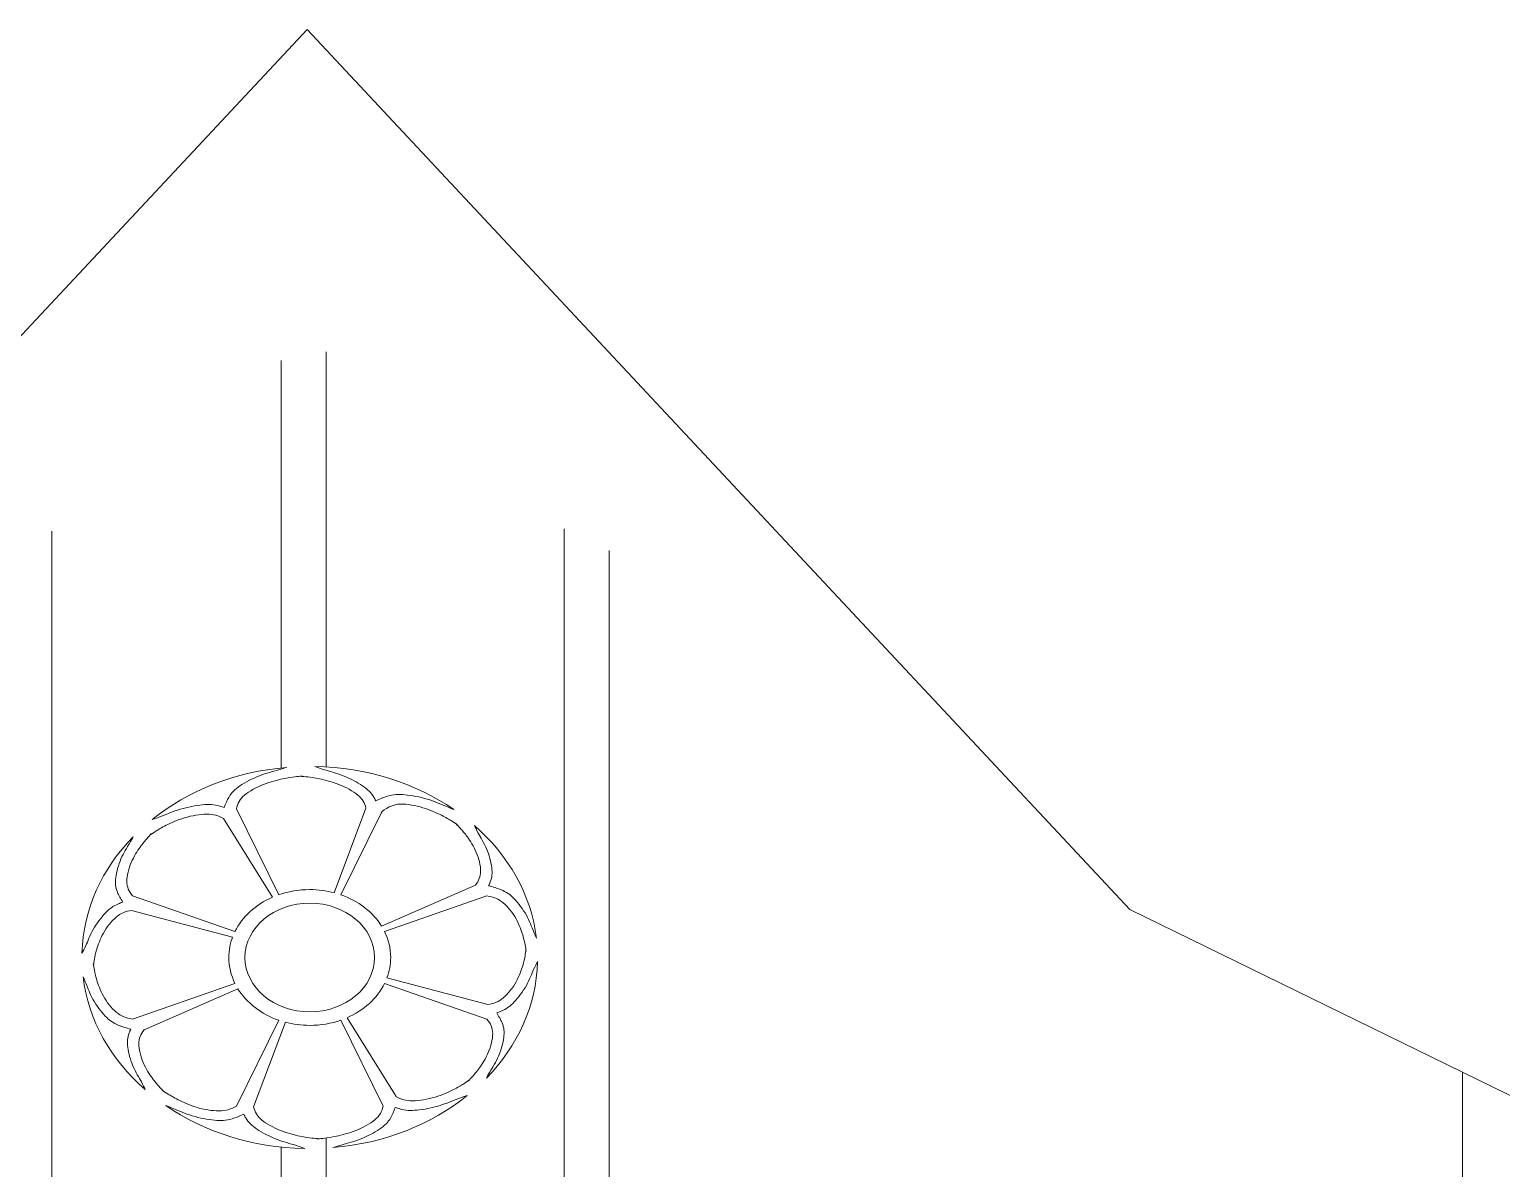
# Model space of a CAD drawing. Header units: centimetres. Extents: x -61 to 61, y -26 to 26.
# Drawn here: x -40.51 to -33.19, y 15.05 to 20.72 of the extents above; entities that cross this region are included whole.
import ezdxf

# ---------------------------------------------------------------- set-up
doc = ezdxf.new("R2010")
doc.units = ezdxf.units.CM
doc.header["$MEASUREMENT"] = 0
doc.layers.add('layer 1', color=7, linetype='Continuous')

msp = doc.modelspace()

# ---------------------------------------------------------------- linework, layer by layer
at = {"layer": 'layer 1', "color": 242, "lineweight": 9}
for points in [[(-39.12569, 20.71546), (-39.12569, 20.71546), (-43.21662, 16.33787), (-43.21662, 16.33787), (-43.21662, 16.33787), (-43.21662, 16.33787), (-45.02586, 15.45355), (-45.02586, 15.45355)], [(-39.1257, 20.71546), (-39.1257, 20.71546), (-35.03478, 16.33787), (-35.03478, 16.33787), (-35.03478, 16.33787), (-35.03478, 16.33787), (-31.72741, 14.7213), (-31.72741, 14.7213)]]:
    msp.add_open_spline(points, degree=3, knots=[0, 0, 0, 0, 0.3333333, 0.3333333, 0.3333333, 0.3333333, 1, 1, 1, 1], dxfattribs=at)
at = {"layer": 'layer 1', "color": 177, "lineweight": 9}
for points in [[(-39.03144, 17.66972), (-39.03144, 17.66972), (-39.03144, 19.11256), (-39.03144, 19.11256)], [(-39.25521, 17.69521), (-39.25521, 17.69521), (-39.25521, 19.06856), (-39.25521, 19.06856)], [(-37.84752, 18.23185), (-37.84752, 18.23185), (-37.84752, 13.7503), (-37.84752, 13.7503)], [(-40.39544, 18.21959), (-40.39544, 18.21959), (-40.39544, 13.7503), (-40.39544, 13.7503)], [(-37.62375, 18.12348), (-37.62375, 18.12348), (-37.62375, 13.7503), (-37.62375, 13.7503)], [(-39.25521, 17.69521), (-39.25521, 17.69521), (-39.25521, 17.04296), (-39.25521, 17.04296)], [(-39.03144, 17.66972), (-39.03144, 17.66972), (-39.03144, 17.04787), (-39.03144, 17.04787)], [(-33.3811, 15.52958), (-33.3811, 15.52958), (-33.3811, 3.91196), (-33.3811, 3.91196)], [(-39.25521, 15.15677), (-39.25521, 15.15677), (-39.25521, 13.7503), (-39.25521, 13.7503)], [(-39.03144, 15.20257), (-39.03144, 15.20257), (-39.03144, 13.7503), (-39.03144, 13.7503)]]:
    msp.add_open_spline(points, degree=3, dxfattribs=at)
at = {"layer": 'layer 1', "color": 250, "lineweight": 9}
for points in [[(-39.22808, 17.04552), (-39.48649, 17.02374), (-39.7193, 16.92912), (-39.89687, 16.7865)], [(-38.39754, 16.83662), (-38.58672, 16.96613), (-38.82673, 17.04538), (-39.08861, 17.0501)], [(-39.4782, 16.8386), (-39.4782, 16.8386), (-39.26747, 16.41185), (-39.26747, 16.41185)], [(-38.83412, 16.84295), (-38.83412, 16.84295), (-38.99238, 16.42193), (-38.99238, 16.42193)], [(-39.29929, 16.39938), (-39.29929, 16.39938), (-39.54234, 16.79102), (-39.54234, 16.79102)], [(-38.75908, 16.81749), (-38.75908, 16.81749), (-38.95939, 16.41185), (-38.95939, 16.41185)], [(-39.99166, 16.70044), (-40.14609, 16.54173), (-40.24059, 16.34036), (-40.24621, 16.12065)], [(-37.9861, 16.19599), (-38.01206, 16.41279), (-38.12487, 16.60811), (-38.29491, 16.75709)], [(-39.99405, 16.40588), (-39.99405, 16.40588), (-39.48531, 16.22911), (-39.48531, 16.22911)], [(-39.29929, 16.39938), (-39.38274, 16.36287), (-39.44903, 16.30252), (-39.48531, 16.22911)], [(-38.75641, 16.25581), (-38.79994, 16.32581), (-38.87187, 16.38141), (-38.95939, 16.41185)], [(-38.75641, 16.25581), (-38.75641, 16.25581), (-38.28954, 16.45969), (-38.28954, 16.45969)], [(-38.23281, 16.40588), (-38.23281, 16.40588), (-38.74155, 16.22911), (-38.74155, 16.22911)], [(-39.49733, 16.20143), (-39.49733, 16.20143), (-39.99929, 16.33418), (-39.99929, 16.33418)], [(-38.23526, 15.49922), (-38.08078, 15.65796), (-37.98624, 15.85938), (-37.98064, 16.07914)], [(-40.24076, 16.00382), (-40.21483, 15.78697), (-40.10198, 15.59161), (-39.9319, 15.44261)], [(-39.99404, 15.79391), (-39.99404, 15.79391), (-39.48531, 15.97068), (-39.48531, 15.97068)], [(-38.92756, 15.80041), (-38.84411, 15.83692), (-38.77783, 15.89727), (-38.74154, 15.97068)], [(-38.23281, 15.79392), (-38.23281, 15.79392), (-38.74154, 15.97068), (-38.74154, 15.97068)], [(-38.72953, 15.99836), (-38.72953, 15.99836), (-38.22756, 15.86561), (-38.22756, 15.86561)], [(-39.47045, 15.94398), (-39.47045, 15.94398), (-39.93732, 15.74011), (-39.93732, 15.74011)], [(-39.47045, 15.94398), (-39.42691, 15.87398), (-39.35497, 15.81838), (-39.26746, 15.78794)], [(-39.47818, 15.36119), (-39.47818, 15.36119), (-39.26746, 15.78794), (-39.26746, 15.78794)], [(-39.23446, 15.77786), (-39.23446, 15.77786), (-39.39272, 15.35678), (-39.39272, 15.35678)], [(-38.74866, 15.36119), (-38.74866, 15.36119), (-38.95939, 15.78794), (-38.95939, 15.78794)], [(-38.92756, 15.80041), (-38.92756, 15.80041), (-38.68452, 15.40877), (-38.68452, 15.40877)], [(-38.99899, 15.15419), (-38.74044, 15.17594), (-38.50751, 15.27062), (-38.32987, 15.41332)], [(-39.82951, 15.36324), (-39.64025, 15.23363), (-39.40011, 15.15431), (-39.13808, 15.14962)]]:
    msp.add_open_spline(points, degree=3, dxfattribs=at)
for points, knots in [([(-39.53854, 16.84605), (-39.53166, 16.86461), (-39.5244, 16.88196), (-39.51627, 16.89629), (-39.51627, 16.89629), (-39.5026, 16.92036), (-39.48643, 16.93591), (-39.46058, 16.9532), (-39.46058, 16.9532), (-39.43474, 16.97048), (-39.39922, 16.9895), (-39.36412, 17.00336), (-39.36412, 17.00336), (-39.32902, 17.01723), (-39.29432, 17.02593), (-39.26913, 17.03291), (-39.26913, 17.03291), (-39.25188, 17.03769), (-39.23909, 17.04166), (-39.22808, 17.04552)], [0, 0, 0, 0, 0.1666667, 0.1666667, 0.1666667, 0.1666667, 0.3333333, 0.3333333, 0.3333333, 0.3333333, 0.5, 0.5, 0.5, 0.5, 0.6666667, 0.6666667, 0.6666667, 0.6666667, 1, 1, 1, 1]), ([(-39.4782, 16.8386), (-39.47282, 16.86603), (-39.46083, 16.88729), (-39.43729, 16.90733), (-39.43729, 16.90733), (-39.41355, 16.92756), (-39.37803, 16.94658), (-39.34293, 16.96044), (-39.34293, 16.96044), (-39.30783, 16.9743), (-39.27313, 16.98301), (-39.2469, 16.98851), (-39.2469, 16.98851), (-39.22068, 16.99401), (-39.20291, 16.9963), (-39.1884, 16.99812), (-39.1884, 16.99812), (-39.17389, 16.99995), (-39.16263, 17.00131), (-39.15137, 17.00268)], [0, 0, 0, 0, 0.1666667, 0.1666667, 0.1666667, 0.1666667, 0.3333333, 0.3333333, 0.3333333, 0.3333333, 0.5, 0.5, 0.5, 0.5, 0.6666667, 0.6666667, 0.6666667, 0.6666667, 1, 1, 1, 1]), ([(-38.83412, 16.84295), (-38.83989, 16.86831), (-38.85182, 16.88836), (-38.87411, 16.90733), (-38.87411, 16.90733), (-38.89785, 16.92756), (-38.93337, 16.94658), (-38.96847, 16.96044), (-38.96847, 16.96044), (-39.00357, 16.9743), (-39.03827, 16.98301), (-39.0645, 16.98851), (-39.0645, 16.98851), (-39.09072, 16.99401), (-39.10848, 16.9963), (-39.12318, 16.99793), (-39.12318, 16.99793), (-39.13788, 16.99955), (-39.14952, 17.00052), (-39.16116, 17.00149)], [0, 0, 0, 0, 0.1666667, 0.1666667, 0.1666667, 0.1666667, 0.3333333, 0.3333333, 0.3333333, 0.3333333, 0.5, 0.5, 0.5, 0.5, 0.6666667, 0.6666667, 0.6666667, 0.6666667, 1, 1, 1, 1]), ([(-38.78506, 16.87966), (-38.78828, 16.88615), (-38.79162, 16.89232), (-38.79512, 16.89803), (-38.79512, 16.89803), (-38.80879, 16.92036), (-38.82497, 16.93591), (-38.85082, 16.9532), (-38.85082, 16.9532), (-38.87666, 16.97048), (-38.91218, 16.9895), (-38.94728, 17.00336), (-38.94728, 17.00336), (-38.98238, 17.01723), (-39.01708, 17.02593), (-39.04253, 17.03382), (-39.04253, 17.03382), (-39.06151, 17.0397), (-39.07536, 17.04512), (-39.08861, 17.0501)], [0, 0, 0, 0, 0.1666667, 0.1666667, 0.1666667, 0.1666667, 0.3333333, 0.3333333, 0.3333333, 0.3333333, 0.5, 0.5, 0.5, 0.5, 0.6666667, 0.6666667, 0.6666667, 0.6666667, 1, 1, 1, 1]), ([(-38.78506, 16.87966), (-38.76454, 16.8887), (-38.74479, 16.89667), (-38.72696, 16.90198), (-38.72696, 16.90198), (-38.69701, 16.91089), (-38.67247, 16.9123), (-38.63961, 16.90919), (-38.63961, 16.90919), (-38.60677, 16.90608), (-38.56563, 16.89846), (-38.52912, 16.88744), (-38.52912, 16.88744), (-38.49262, 16.87643), (-38.46075, 16.862), (-38.43704, 16.852), (-38.43704, 16.852), (-38.4209, 16.84517), (-38.40854, 16.84041), (-38.39754, 16.83662)], [0, 0, 0, 0, 0.1666667, 0.1666667, 0.1666667, 0.1666667, 0.3333333, 0.3333333, 0.3333333, 0.3333333, 0.5, 0.5, 0.5, 0.5, 0.6666667, 0.6666667, 0.6666667, 0.6666667, 1, 1, 1, 1]), ([(-39.53854, 16.84605), (-39.54628, 16.84872), (-39.55384, 16.85111), (-39.56113, 16.85307), (-39.56113, 16.85307), (-39.58963, 16.86074), (-39.61417, 16.86215), (-39.64702, 16.85904), (-39.64702, 16.85904), (-39.67986, 16.85593), (-39.72101, 16.84831), (-39.75752, 16.83729), (-39.75752, 16.83729), (-39.79402, 16.82628), (-39.82589, 16.81185), (-39.85054, 16.80233), (-39.85054, 16.80233), (-39.86893, 16.79523), (-39.8833, 16.79085), (-39.89687, 16.78651)], [0, 0, 0, 0, 0.1666667, 0.1666667, 0.1666667, 0.1666667, 0.3333333, 0.3333333, 0.3333333, 0.3333333, 0.5, 0.5, 0.5, 0.5, 0.6666667, 0.6666667, 0.6666667, 0.6666667, 1, 1, 1, 1]), ([(-38.75908, 16.81749), (-38.74691, 16.83988), (-38.69535, 16.86274), (-38.66181, 16.86294), (-38.66181, 16.86294), (-38.62798, 16.86316), (-38.58683, 16.85554), (-38.55031, 16.84452), (-38.55031, 16.84452), (-38.51381, 16.8335), (-38.48194, 16.81908), (-38.45876, 16.80741), (-38.45876, 16.80741), (-38.43558, 16.79575), (-38.42109, 16.78682), (-38.40929, 16.77951), (-38.40929, 16.77951), (-38.39749, 16.7722), (-38.38837, 16.76648), (-38.37926, 16.76076)], [0, 0, 0, 0, 0.1666667, 0.1666667, 0.1666667, 0.1666667, 0.3333333, 0.3333333, 0.3333333, 0.3333333, 0.5, 0.5, 0.5, 0.5, 0.6666667, 0.6666667, 0.6666667, 0.6666667, 1, 1, 1, 1]), ([(-39.54228, 16.79099), (-39.56773, 16.8055), (-39.59308, 16.8126), (-39.62483, 16.8128), (-39.62483, 16.8128), (-39.65866, 16.81301), (-39.69981, 16.80539), (-39.73632, 16.79437), (-39.73632, 16.79437), (-39.77283, 16.78336), (-39.8047, 16.76893), (-39.82788, 16.75727), (-39.82788, 16.75727), (-39.85106, 16.7456), (-39.86555, 16.73668), (-39.87732, 16.72911), (-39.87732, 16.72911), (-39.88908, 16.72154), (-39.89813, 16.71533), (-39.90717, 16.70911)], [0, 0, 0, 0, 0.1666667, 0.1666667, 0.1666667, 0.1666667, 0.3333333, 0.3333333, 0.3333333, 0.3333333, 0.5, 0.5, 0.5, 0.5, 0.6666667, 0.6666667, 0.6666667, 0.6666667, 1, 1, 1, 1]), ([(-38.28957, 16.45964), (-38.27228, 16.48099), (-38.26381, 16.50225), (-38.26358, 16.52888), (-38.26358, 16.52888), (-38.26332, 16.55727), (-38.2724, 16.59179), (-38.28554, 16.62241), (-38.28554, 16.62241), (-38.29867, 16.65303), (-38.31587, 16.67977), (-38.32977, 16.69922), (-38.32977, 16.69922), (-38.34368, 16.71866), (-38.35432, 16.73081), (-38.36334, 16.74069), (-38.36334, 16.74069), (-38.37236, 16.75056), (-38.37977, 16.75814), (-38.38718, 16.76573)], [0, 0, 0, 0, 0.1666667, 0.1666667, 0.1666667, 0.1666667, 0.3333333, 0.3333333, 0.3333333, 0.3333333, 0.5, 0.5, 0.5, 0.5, 0.6666667, 0.6666667, 0.6666667, 0.6666667, 1, 1, 1, 1]), ([(-40.04299, 16.37535), (-40.05377, 16.39256), (-40.06326, 16.40913), (-40.06959, 16.42408), (-40.06959, 16.42408), (-40.08021, 16.44921), (-40.08189, 16.46979), (-40.07818, 16.49735), (-40.07818, 16.49735), (-40.07448, 16.52491), (-40.0654, 16.55942), (-40.05226, 16.59004), (-40.05226, 16.59004), (-40.03913, 16.62067), (-40.02193, 16.6474), (-40.01001, 16.66728), (-40.01001, 16.66728), (-40.00187, 16.68084), (-39.99618, 16.69121), (-39.99166, 16.70044)], [0, 0, 0, 0, 0.1666667, 0.1666667, 0.1666667, 0.1666667, 0.3333333, 0.3333333, 0.3333333, 0.3333333, 0.5, 0.5, 0.5, 0.5, 0.6666667, 0.6666667, 0.6666667, 0.6666667, 1, 1, 1, 1]), ([(-39.99405, 16.40587), (-40.01337, 16.42846), (-40.02281, 16.4506), (-40.02306, 16.47874), (-40.02306, 16.47874), (-40.02332, 16.50712), (-40.01423, 16.54164), (-40.0011, 16.57226), (-40.0011, 16.57226), (-39.98797, 16.60289), (-39.97077, 16.62962), (-39.95686, 16.64907), (-39.95686, 16.64907), (-39.94295, 16.66851), (-39.93232, 16.68067), (-39.9236, 16.69057), (-39.9236, 16.69057), (-39.91488, 16.70046), (-39.90807, 16.70811), (-39.90125, 16.71575)], [0, 0, 0, 0, 0.1666667, 0.1666667, 0.1666667, 0.1666667, 0.3333333, 0.3333333, 0.3333333, 0.3333333, 0.5, 0.5, 0.5, 0.5, 0.6666667, 0.6666667, 0.6666667, 0.6666667, 1, 1, 1, 1]), ([(-38.22394, 16.4565), (-38.22074, 16.463), (-38.2179, 16.46934), (-38.21556, 16.47545), (-38.21556, 16.47545), (-38.20641, 16.49935), (-38.20475, 16.51994), (-38.20845, 16.5475), (-38.20845, 16.5475), (-38.21216, 16.57505), (-38.22124, 16.60957), (-38.23438, 16.64019), (-38.23438, 16.64019), (-38.2475, 16.67082), (-38.2647, 16.69755), (-38.27605, 16.71823), (-38.27605, 16.71823), (-38.28452, 16.73365), (-38.28974, 16.7457), (-38.29491, 16.75709)], [0, 0, 0, 0, 0.1666667, 0.1666667, 0.1666667, 0.1666667, 0.3333333, 0.3333333, 0.3333333, 0.3333333, 0.5, 0.5, 0.5, 0.5, 0.6666667, 0.6666667, 0.6666667, 0.6666667, 1, 1, 1, 1]), ([(-38.99238, 16.42193), (-39.03057, 16.43202), (-39.07125, 16.43747), (-39.11343, 16.43747), (-39.11343, 16.43747), (-39.16799, 16.43747), (-39.22002, 16.42835), (-39.26747, 16.41185)], [0, 0, 0, 0, 0.3333333, 0.3333333, 0.3333333, 0.3333333, 1, 1, 1, 1]), ([(-38.23281, 16.40588), (-38.20011, 16.40137), (-38.17478, 16.39132), (-38.15088, 16.37157), (-38.15088, 16.37157), (-38.12677, 16.35165), (-38.1041, 16.32186), (-38.08757, 16.29241), (-38.08757, 16.29241), (-38.07104, 16.26297), (-38.06067, 16.23386), (-38.05411, 16.21186), (-38.05411, 16.21186), (-38.04755, 16.18987), (-38.04483, 16.17496), (-38.04265, 16.16279), (-38.04265, 16.16279), (-38.04047, 16.15062), (-38.03884, 16.14117), (-38.03722, 16.13172)], [0, 0, 0, 0, 0.1666667, 0.1666667, 0.1666667, 0.1666667, 0.3333333, 0.3333333, 0.3333333, 0.3333333, 0.5, 0.5, 0.5, 0.5, 0.6666667, 0.6666667, 0.6666667, 0.6666667, 1, 1, 1, 1]), ([(-38.22394, 16.4565), (-38.2018, 16.45073), (-38.18113, 16.44464), (-38.16405, 16.43782), (-38.16405, 16.43782), (-38.13536, 16.42635), (-38.11681, 16.41279), (-38.09621, 16.39111), (-38.09621, 16.39111), (-38.0756, 16.36942), (-38.05293, 16.33964), (-38.0364, 16.31019), (-38.0364, 16.31019), (-38.01988, 16.28075), (-38.0095, 16.25164), (-38.00117, 16.23051), (-38.00117, 16.23051), (-37.99546, 16.216), (-37.99071, 16.20525), (-37.9861, 16.19599)], [0, 0, 0, 0, 0.1666667, 0.1666667, 0.1666667, 0.1666667, 0.3333333, 0.3333333, 0.3333333, 0.3333333, 0.5, 0.5, 0.5, 0.5, 0.6666667, 0.6666667, 0.6666667, 0.6666667, 1, 1, 1, 1]), ([(-40.04299, 16.37535), (-40.05073, 16.37265), (-40.05808, 16.36985), (-40.06489, 16.36691), (-40.06489, 16.36691), (-40.09151, 16.35544), (-40.11004, 16.34187), (-40.13065, 16.32019), (-40.13065, 16.32019), (-40.15125, 16.29851), (-40.17393, 16.26872), (-40.19045, 16.23927), (-40.19045, 16.23927), (-40.20698, 16.20983), (-40.21736, 16.18072), (-40.22676, 16.15937), (-40.22676, 16.15937), (-40.23378, 16.14342), (-40.24026, 16.13179), (-40.24621, 16.12065)], [0, 0, 0, 0, 0.1666667, 0.1666667, 0.1666667, 0.1666667, 0.3333333, 0.3333333, 0.3333333, 0.3333333, 0.5, 0.5, 0.5, 0.5, 0.6666667, 0.6666667, 0.6666667, 0.6666667, 1, 1, 1, 1]), ([(-39.99922, 16.3342), (-40.02945, 16.32936), (-40.05336, 16.31934), (-40.07598, 16.30065), (-40.07598, 16.30065), (-40.10009, 16.28073), (-40.12276, 16.25094), (-40.13928, 16.22149), (-40.13928, 16.22149), (-40.15581, 16.19205), (-40.16619, 16.16294), (-40.17275, 16.14094), (-40.17275, 16.14094), (-40.1793, 16.11895), (-40.18203, 16.10404), (-40.18397, 16.09171), (-40.18397, 16.09171), (-40.18591, 16.07938), (-40.18707, 16.06962), (-40.18822, 16.05986)], [0, 0, 0, 0, 0.1666667, 0.1666667, 0.1666667, 0.1666667, 0.3333333, 0.3333333, 0.3333333, 0.3333333, 0.5, 0.5, 0.5, 0.5, 0.6666667, 0.6666667, 0.6666667, 0.6666667, 1, 1, 1, 1]), ([(-39.11343, 15.82965), (-38.9355, 15.82965), (-38.79126, 15.95064), (-38.79126, 16.0999), (-38.79126, 16.0999), (-38.79126, 16.24915), (-38.9355, 16.37014), (-39.11343, 16.37014), (-39.11343, 16.37014), (-39.29136, 16.37014), (-39.43559, 16.24915), (-39.43559, 16.0999), (-39.43559, 16.0999), (-39.43559, 15.95064), (-39.29136, 15.82965), (-39.11343, 15.82965)], [0, 0, 0, 0, 0.2, 0.2, 0.2, 0.2, 0.4, 0.4, 0.4, 0.4, 0.6, 0.6, 0.6, 0.6, 1, 1, 1, 1]), ([(-39.49733, 16.20143), (-39.50936, 16.16938), (-39.51585, 16.13527), (-39.51585, 16.0999), (-39.51585, 16.0999), (-39.51585, 16.05412), (-39.50498, 16.01048), (-39.48531, 15.97068)], [0, 0, 0, 0, 0.3333333, 0.3333333, 0.3333333, 0.3333333, 1, 1, 1, 1]), ([(-38.72953, 15.99836), (-38.7175, 16.03041), (-38.71101, 16.06452), (-38.71101, 16.0999), (-38.71101, 16.0999), (-38.71101, 16.14567), (-38.72187, 16.18932), (-38.74155, 16.22912)], [0, 0, 0, 0, 0.3333333, 0.3333333, 0.3333333, 0.3333333, 1, 1, 1, 1]), ([(-38.22763, 15.8656), (-38.1974, 15.87044), (-38.1735, 15.88045), (-38.15088, 15.89914), (-38.15088, 15.89914), (-38.12677, 15.91906), (-38.1041, 15.94885), (-38.08757, 15.9783), (-38.08757, 15.9783), (-38.07104, 16.00774), (-38.06067, 16.03685), (-38.05411, 16.05885), (-38.05411, 16.05885), (-38.04755, 16.08085), (-38.04483, 16.09575), (-38.04288, 16.10808), (-38.04288, 16.10808), (-38.04094, 16.12041), (-38.03978, 16.13017), (-38.03863, 16.13993)], [0, 0, 0, 0, 0.1666667, 0.1666667, 0.1666667, 0.1666667, 0.3333333, 0.3333333, 0.3333333, 0.3333333, 0.5, 0.5, 0.5, 0.5, 0.6666667, 0.6666667, 0.6666667, 0.6666667, 1, 1, 1, 1]), ([(-39.99404, 15.79391), (-40.02674, 15.79842), (-40.05208, 15.80847), (-40.07598, 15.82822), (-40.07598, 15.82822), (-40.10009, 15.84814), (-40.12276, 15.87793), (-40.13928, 15.90738), (-40.13928, 15.90738), (-40.15581, 15.93682), (-40.16619, 15.96593), (-40.17275, 15.98793), (-40.17275, 15.98793), (-40.1793, 16.00993), (-40.18203, 16.02483), (-40.18421, 16.037), (-40.18421, 16.037), (-40.18638, 16.04917), (-40.18801, 16.05862), (-40.18963, 16.06807)], [0, 0, 0, 0, 0.1666667, 0.1666667, 0.1666667, 0.1666667, 0.3333333, 0.3333333, 0.3333333, 0.3333333, 0.5, 0.5, 0.5, 0.5, 0.6666667, 0.6666667, 0.6666667, 0.6666667, 1, 1, 1, 1]), ([(-38.18386, 15.82445), (-38.17613, 15.82714), (-38.16877, 15.82995), (-38.16197, 15.83288), (-38.16197, 15.83288), (-38.13535, 15.84435), (-38.11681, 15.85792), (-38.09621, 15.87961), (-38.09621, 15.87961), (-38.0756, 15.90129), (-38.05293, 15.93108), (-38.0364, 15.96052), (-38.0364, 15.96052), (-38.01988, 15.98997), (-38.0095, 16.01907), (-38.0001, 16.04042), (-38.0001, 16.04042), (-37.99307, 16.05638), (-37.98659, 16.06801), (-37.98064, 16.07914)], [0, 0, 0, 0, 0.1666667, 0.1666667, 0.1666667, 0.1666667, 0.3333333, 0.3333333, 0.3333333, 0.3333333, 0.5, 0.5, 0.5, 0.5, 0.6666667, 0.6666667, 0.6666667, 0.6666667, 1, 1, 1, 1]), ([(-40.00292, 15.74329), (-40.02505, 15.74906), (-40.04573, 15.75515), (-40.06281, 15.76198), (-40.06281, 15.76198), (-40.0915, 15.77344), (-40.11004, 15.787), (-40.13065, 15.80869), (-40.13065, 15.80869), (-40.15125, 15.83037), (-40.17393, 15.86015), (-40.19045, 15.8896), (-40.19045, 15.8896), (-40.20698, 15.91905), (-40.21736, 15.94815), (-40.22568, 15.96928), (-40.22568, 15.96928), (-40.2314, 15.9838), (-40.23615, 15.99456), (-40.24076, 16.00382)], [0, 0, 0, 0, 0.1666667, 0.1666667, 0.1666667, 0.1666667, 0.3333333, 0.3333333, 0.3333333, 0.3333333, 0.5, 0.5, 0.5, 0.5, 0.6666667, 0.6666667, 0.6666667, 0.6666667, 1, 1, 1, 1]), ([(-38.18386, 15.82445), (-38.17309, 15.80723), (-38.16359, 15.79066), (-38.15727, 15.77571), (-38.15727, 15.77571), (-38.14664, 15.75058), (-38.14496, 15.73), (-38.14867, 15.70244), (-38.14867, 15.70244), (-38.15238, 15.67489), (-38.16145, 15.64038), (-38.17459, 15.60975), (-38.17459, 15.60975), (-38.18772, 15.57913), (-38.20492, 15.55239), (-38.21685, 15.53251), (-38.21685, 15.53251), (-38.22502, 15.51889), (-38.23073, 15.50849), (-38.23526, 15.49922)], [0, 0, 0, 0, 0.1666667, 0.1666667, 0.1666667, 0.1666667, 0.3333333, 0.3333333, 0.3333333, 0.3333333, 0.5, 0.5, 0.5, 0.5, 0.6666667, 0.6666667, 0.6666667, 0.6666667, 1, 1, 1, 1]), ([(-40.00292, 15.74329), (-40.00611, 15.7368), (-40.00896, 15.73046), (-40.01129, 15.72434), (-40.01129, 15.72434), (-40.02044, 15.70044), (-40.02211, 15.67985), (-40.0184, 15.65229), (-40.0184, 15.65229), (-40.0147, 15.62474), (-40.00562, 15.59023), (-39.99248, 15.5596), (-39.99248, 15.5596), (-39.97935, 15.52898), (-39.96215, 15.50224), (-39.9508, 15.48157), (-39.9508, 15.48157), (-39.94231, 15.4661), (-39.93709, 15.45402), (-39.9319, 15.44261)], [0, 0, 0, 0, 0.1666667, 0.1666667, 0.1666667, 0.1666667, 0.3333333, 0.3333333, 0.3333333, 0.3333333, 0.5, 0.5, 0.5, 0.5, 0.6666667, 0.6666667, 0.6666667, 0.6666667, 1, 1, 1, 1]), ([(-39.93728, 15.74015), (-39.95458, 15.7188), (-39.96304, 15.69754), (-39.96328, 15.67091), (-39.96328, 15.67091), (-39.96354, 15.64252), (-39.95445, 15.60801), (-39.94132, 15.57738), (-39.94132, 15.57738), (-39.92818, 15.54676), (-39.91099, 15.52002), (-39.89708, 15.50057), (-39.89708, 15.50057), (-39.88317, 15.48113), (-39.87254, 15.46898), (-39.86352, 15.45911), (-39.86352, 15.45911), (-39.8545, 15.44924), (-39.84709, 15.44165), (-39.83967, 15.43406)], [0, 0, 0, 0, 0.1666667, 0.1666667, 0.1666667, 0.1666667, 0.3333333, 0.3333333, 0.3333333, 0.3333333, 0.5, 0.5, 0.5, 0.5, 0.6666667, 0.6666667, 0.6666667, 0.6666667, 1, 1, 1, 1]), ([(-39.23446, 15.77786), (-39.19626, 15.76777), (-39.1556, 15.76232), (-39.11343, 15.76232), (-39.11343, 15.76232), (-39.05887, 15.76232), (-39.00683, 15.77144), (-38.95938, 15.78794)], [0, 0, 0, 0, 0.3333333, 0.3333333, 0.3333333, 0.3333333, 1, 1, 1, 1]), ([(-38.23281, 15.79392), (-38.21349, 15.77133), (-38.20405, 15.74919), (-38.20379, 15.72106), (-38.20379, 15.72106), (-38.20354, 15.69267), (-38.21262, 15.65815), (-38.22576, 15.62753), (-38.22576, 15.62753), (-38.23889, 15.59691), (-38.25609, 15.57017), (-38.26999, 15.55072), (-38.26999, 15.55072), (-38.2839, 15.53128), (-38.29454, 15.51913), (-38.30326, 15.50922), (-38.30326, 15.50922), (-38.31198, 15.49933), (-38.31879, 15.49168), (-38.3256, 15.48404)], [0, 0, 0, 0, 0.1666667, 0.1666667, 0.1666667, 0.1666667, 0.3333333, 0.3333333, 0.3333333, 0.3333333, 0.5, 0.5, 0.5, 0.5, 0.6666667, 0.6666667, 0.6666667, 0.6666667, 1, 1, 1, 1]), ([(-38.68457, 15.4088), (-38.65912, 15.39429), (-38.63378, 15.38719), (-38.60203, 15.387), (-38.60203, 15.387), (-38.56819, 15.38678), (-38.52704, 15.3944), (-38.49053, 15.40542), (-38.49053, 15.40542), (-38.45403, 15.41643), (-38.42216, 15.43086), (-38.39897, 15.44253), (-38.39897, 15.44253), (-38.3758, 15.45419), (-38.36131, 15.46311), (-38.34954, 15.47068), (-38.34954, 15.47068), (-38.33777, 15.47825), (-38.32873, 15.48446), (-38.31968, 15.49068)], [0, 0, 0, 0, 0.1666667, 0.1666667, 0.1666667, 0.1666667, 0.3333333, 0.3333333, 0.3333333, 0.3333333, 0.5, 0.5, 0.5, 0.5, 0.6666667, 0.6666667, 0.6666667, 0.6666667, 1, 1, 1, 1]), ([(-39.47818, 15.36119), (-39.50511, 15.34498), (-39.5315, 15.33706), (-39.56504, 15.33685), (-39.56504, 15.33685), (-39.59888, 15.33663), (-39.64003, 15.34425), (-39.67654, 15.35527), (-39.67654, 15.35527), (-39.71304, 15.36629), (-39.74491, 15.38071), (-39.7681, 15.39238), (-39.7681, 15.39238), (-39.79128, 15.40404), (-39.80576, 15.41297), (-39.81757, 15.42028), (-39.81757, 15.42028), (-39.82937, 15.4276), (-39.83848, 15.43331), (-39.84759, 15.43903)], [0, 0, 0, 0, 0.1666667, 0.1666667, 0.1666667, 0.1666667, 0.3333333, 0.3333333, 0.3333333, 0.3333333, 0.5, 0.5, 0.5, 0.5, 0.6666667, 0.6666667, 0.6666667, 0.6666667, 1, 1, 1, 1]), ([(-38.68832, 15.35374), (-38.68057, 15.35106), (-38.67302, 15.34868), (-38.66572, 15.34672), (-38.66572, 15.34672), (-38.63724, 15.33904), (-38.61269, 15.33765), (-38.57984, 15.34075), (-38.57984, 15.34075), (-38.54699, 15.34386), (-38.50585, 15.35148), (-38.46934, 15.3625), (-38.46934, 15.3625), (-38.43283, 15.37351), (-38.40096, 15.38794), (-38.37631, 15.39746), (-38.37631, 15.39746), (-38.35788, 15.40459), (-38.34348, 15.40897), (-38.32987, 15.41332)], [0, 0, 0, 0, 0.1666667, 0.1666667, 0.1666667, 0.1666667, 0.3333333, 0.3333333, 0.3333333, 0.3333333, 0.5, 0.5, 0.5, 0.5, 0.6666667, 0.6666667, 0.6666667, 0.6666667, 1, 1, 1, 1]), ([(-39.44179, 15.32013), (-39.46231, 15.31109), (-39.48207, 15.30312), (-39.49989, 15.29782), (-39.49989, 15.29782), (-39.52985, 15.2889), (-39.55438, 15.2875), (-39.58724, 15.2906), (-39.58724, 15.2906), (-39.62008, 15.29372), (-39.66122, 15.30133), (-39.69773, 15.31235), (-39.69773, 15.31235), (-39.73424, 15.32337), (-39.76611, 15.33779), (-39.78981, 15.3478), (-39.78981, 15.3478), (-39.80605, 15.35465), (-39.81845, 15.35945), (-39.82951, 15.36324)], [0, 0, 0, 0, 0.1666667, 0.1666667, 0.1666667, 0.1666667, 0.3333333, 0.3333333, 0.3333333, 0.3333333, 0.5, 0.5, 0.5, 0.5, 0.6666667, 0.6666667, 0.6666667, 0.6666667, 1, 1, 1, 1]), ([(-39.44179, 15.32013), (-39.43858, 15.31364), (-39.43524, 15.30747), (-39.43174, 15.30176), (-39.43174, 15.30176), (-39.41807, 15.27943), (-39.40189, 15.26388), (-39.37604, 15.2466), (-39.37604, 15.2466), (-39.35019, 15.22931), (-39.31468, 15.21029), (-39.27957, 15.19643), (-39.27957, 15.19643), (-39.24447, 15.18257), (-39.20978, 15.17386), (-39.18432, 15.16597), (-39.18432, 15.16597), (-39.16526, 15.16007), (-39.15139, 15.15462), (-39.13808, 15.14962)], [0, 0, 0, 0, 0.1666667, 0.1666667, 0.1666667, 0.1666667, 0.3333333, 0.3333333, 0.3333333, 0.3333333, 0.5, 0.5, 0.5, 0.5, 0.6666667, 0.6666667, 0.6666667, 0.6666667, 1, 1, 1, 1]), ([(-39.39274, 15.35684), (-39.38697, 15.33148), (-39.37503, 15.31143), (-39.35275, 15.29246), (-39.35275, 15.29246), (-39.32901, 15.27223), (-39.29349, 15.25322), (-39.25838, 15.23935), (-39.25838, 15.23935), (-39.22328, 15.22549), (-39.18859, 15.21678), (-39.16236, 15.21128), (-39.16236, 15.21128), (-39.13614, 15.20578), (-39.11837, 15.2035), (-39.10367, 15.20187), (-39.10367, 15.20187), (-39.08897, 15.20024), (-39.07734, 15.19927), (-39.0657, 15.1983)], [0, 0, 0, 0, 0.1666667, 0.1666667, 0.1666667, 0.1666667, 0.3333333, 0.3333333, 0.3333333, 0.3333333, 0.5, 0.5, 0.5, 0.5, 0.6666667, 0.6666667, 0.6666667, 0.6666667, 1, 1, 1, 1]), ([(-38.74866, 15.36119), (-38.75403, 15.33376), (-38.76602, 15.31251), (-38.78956, 15.29246), (-38.78956, 15.29246), (-38.8133, 15.27223), (-38.84882, 15.25322), (-38.88393, 15.23935), (-38.88393, 15.23935), (-38.91903, 15.22549), (-38.95372, 15.21678), (-38.97995, 15.21128), (-38.97995, 15.21128), (-39.00617, 15.20578), (-39.02394, 15.2035), (-39.03845, 15.20167), (-39.03845, 15.20167), (-39.05296, 15.19984), (-39.06422, 15.19848), (-39.07549, 15.19712)], [0, 0, 0, 0, 0.1666667, 0.1666667, 0.1666667, 0.1666667, 0.3333333, 0.3333333, 0.3333333, 0.3333333, 0.5, 0.5, 0.5, 0.5, 0.6666667, 0.6666667, 0.6666667, 0.6666667, 1, 1, 1, 1]), ([(-38.68832, 15.35374), (-38.6952, 15.33518), (-38.70246, 15.31783), (-38.71059, 15.30351), (-38.71059, 15.30351), (-38.72426, 15.27944), (-38.74043, 15.26388), (-38.76628, 15.2466), (-38.76628, 15.2466), (-38.79213, 15.22931), (-38.82763, 15.21029), (-38.86274, 15.19643), (-38.86274, 15.19643), (-38.89784, 15.18257), (-38.93253, 15.17386), (-38.95772, 15.16688), (-38.95772, 15.16688), (-38.97509, 15.16207), (-38.98793, 15.15807), (-38.99899, 15.15419)], [0, 0, 0, 0, 0.1666667, 0.1666667, 0.1666667, 0.1666667, 0.3333333, 0.3333333, 0.3333333, 0.3333333, 0.5, 0.5, 0.5, 0.5, 0.6666667, 0.6666667, 0.6666667, 0.6666667, 1, 1, 1, 1])]:
    msp.add_open_spline(points, degree=3, knots=knots, dxfattribs=at)

doc.saveas('drawing.dxf')
